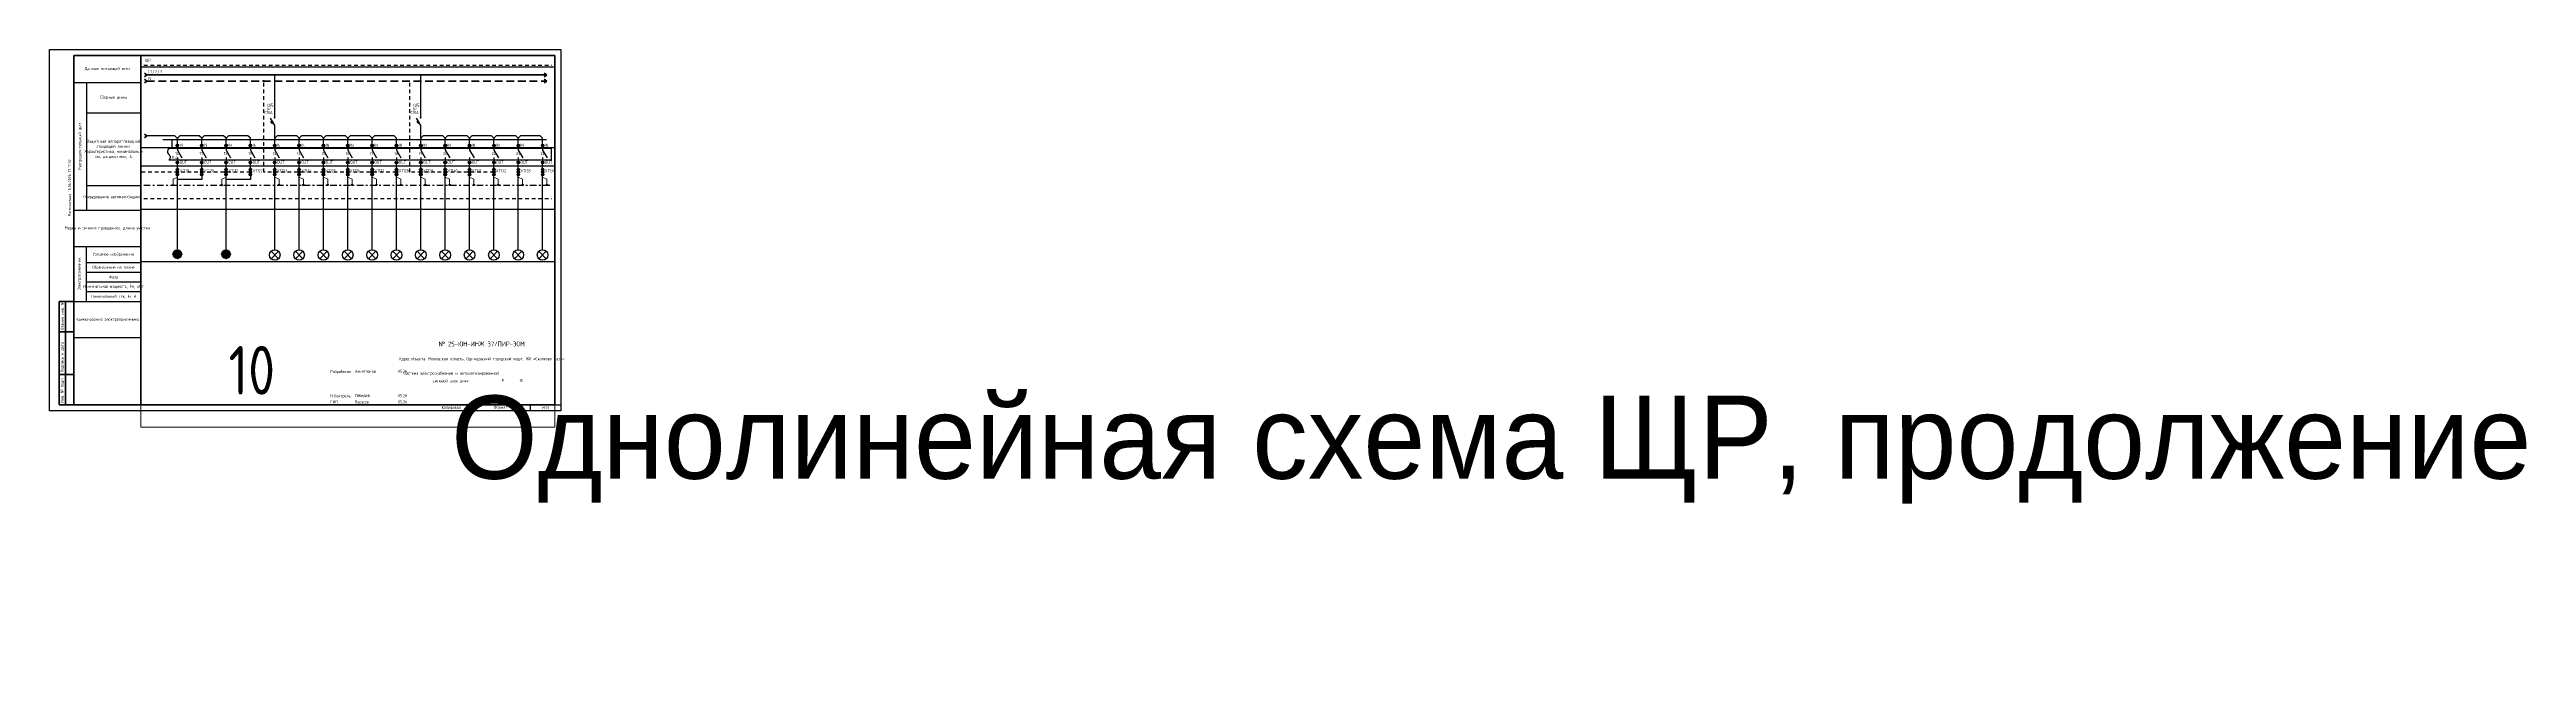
# Paper-space layout 'ЩР-1 (10)' of a CAD drawing. Header units: millimetres. Extents: x 0 to 2035, y -218 to 297.
# The model-space entities are those that its viewports show. They can reach past a viewport. Long polylines and large blocks are cut down to what shows.
import ezdxf
from ezdxf.enums import TextEntityAlignment as Align

# ---------------------------------------------------------------- set-up
doc = ezdxf.new("R2018")
doc.units = ezdxf.units.MM
for name, pattern in [('HIDDEN2', [4.7625, 3.175, -1.5875]), ('JIS_02_0.7', [1.35, 0.75, -0.6]), ('Штрихштриховая', [10.936111, 5.291667, -2.116667, 1.411111, -2.116667])]:
    doc.linetypes.add(name, pattern=pattern)
doc.layers.add('0-Область подсчета', color=152, linetype='Continuous', plot=False, transparency=0.5)
doc.layers.add('0_UNC Defpoints ЭОМ', color=6, linetype='Continuous', plot=False)
for name, color, linetype in [('0_UNC_13 Мот. Трассы', 1, 'Continuous'), ('0_Рамка', 7, 'Continuous'), ('0_ХТ', 7, 'Continuous'), ('Нумерация QF', 7, 'Continuous')]:
    doc.layers.add(name, color=color, linetype=linetype)
doc.layers.add('_0_ PE_проводник', color=3, linetype='Штрихштриховая', lineweight=20)
doc.styles.get("Standard").update_dxf_attribs({"font": 'arial.ttf'})
doc.styles.add('UNC_A', font='GOST2304A.ttf')
doc.styles.add('Unecom', font='GOST2304A.ttf', dxfattribs={"height": 2.5})
doc.styles.add('СПДС', font='isocpeur.ttf', dxfattribs={"width": 0.8, "height": 2.5})

# ---------------------------------------------------------------- blocks, each defined once
blk = doc.blocks.new('*U51')
at = {"lineweight": 60, "ltscale": 10}
for p, q in [((20, 292), (415, 292)), ((20, 5), (20, 292)), ((415, 292), (415, 5)), ((8, 90), (20, 90)), ((8, 5), (8, 90)), ((13, 90), (13, 5)), ((20, 90), (20, 5)), ((20, 90), (20, 5)), ((8, 65), (20, 65)), ((8, 30), (20, 30)), ((20, 5), (8, 5)), ((415, 5), (20, 5))]:
    blk.add_line(p, q, dxfattribs=at)
at = {"layer": '0_UNC Defpoints ЭОМ', "ltscale": 10}
blk.add_lwpolyline([(420, 0), (0, 0), (0, 297), (420, 297)], close=True, dxfattribs=at)
at = {"layer": '0_UNC Defpoints ЭОМ', "lineweight": 30}
blk.add_lwpolyline([(395, 5), (420, 5), (420, 0), (395, 0)], close=True, dxfattribs=at)
at = {"char_height": 2.5, "attachment_point": 4, "rotation": 90, "style": 'Unecom'}
for s, insert, width in [('{\\fGOST type A|b0|i1|c204|p34; }Взамен инв. №', (10.5, 65), 25), (' Подпись и дата', (10.5, 30), 35), (' Инв. № подл.', (10.5, 5), 24.419)]:
    blk.add_mtext(s, dxfattribs=dict(at, insert=insert, width=width))
at = {"style": 'Unecom'}
for s, insert, char_height, width, attachment_point, line_spacing_factor in [('Адрес объекта: Московская область, Одинцовский городской округ, ЖК «Сколково Парк»', (355, 42.5), 2.5, 115, 5, 1.5), ('№ 25-ЮН-ИНЖ 37/ПИР-ЭОМ', (355, 55), 4, 120, 5, 2), ('Разработал', (230.7, 32), 2.5, 20, 4, 2), ('Ахметзянов', (250.8, 32.5), 2.5, 19.921, 4, 2), ('05.26', (290, 32.5), 2.5, 10, 5, 2), ('Система электроснабжения и автоматизированной силовой электрики', (330, 27.5), 2.5, 70, 5, 1.5), ('Р', (372.5, 25), 2.5, 15, 5, 2), ('Н.Контроль', (230.7, 12), 2.5, 20, 4, 2), ('ГИП', (230.7, 7.3), 2.5, 20, 4, 2), ('Лебедев', (250.8, 12.5), 2.5, 19.921, 4, 2), ('Вересов', (250.8, 7), 2.5, 19.921, 4, 2), ('05.26', (290, 12.5), 2.5, 10, 5, 2), ('05.26', (290, 7.5), 2.5, 10, 5, 2)]:
    blk.add_mtext(s, dxfattribs=dict(at, insert=insert, char_height=char_height, width=width, attachment_point=attachment_point, line_spacing_factor=line_spacing_factor))
at = {"char_height": 2.5, "attachment_point": 4, "style": 'Unecom'}
for s, insert, width in [('Формат  ', (364.9, 2.6), 50), ('\\pi1; ', (250, -133.2), 20), ('\\pi1; ', (250, -133.2), 20), ('\\pxi0.4; ', (250, -133.2), 20), ('\\pi1; ', (512.5, -218.3), 20), ('\\pi1; ', (512.5, -218.3), 20), ('\\pxi0.4; ', (512.5, -218.3), 20)]:
    blk.add_mtext(s, dxfattribs=dict(at, insert=insert, width=width))
at = {"style": 'Unecom'}
blk.add_attdef('ЛИСТ_№', text='', height=2.5, dxfattribs=at).set_placement((387.5, 25), align=Align.MIDDLE_CENTER)
blk.add_attdef('КОЛ-ВО_ЛИСТОВ', text='', height=2.5, dxfattribs=at).set_placement((404.7, 23.7), align=Align.CENTER)
at = {"lineweight": 30, "flags": 104}
blk.add_attdef('ОПИСАНИЕ_ЛИСТА', text='', height=2.5, dxfattribs=at).set_placement((329.9, 12.5), align=Align.MIDDLE_CENTER)
at = {"style": 'Unecom', "flags": 8}
blk.add_attdef('ФОРМАТ_БУМАГИ', (379.4, 1.3), '', height=2.5, dxfattribs=at)
at = {"layer": '0_Рамка', "style": 'СПДС', "width": 0.8}
blk.add_text('Распечатано 18.06.2026 17:17:32', height=2.5, rotation=90, dxfattribs=at).set_placement((16.5, 160), align=Align.MIDDLE_LEFT)
at = {"layer": 'Defpoints', "insert": (330, 2.5), "char_height": 2.5, "width": 70, "attachment_point": 5, "style": 'Unecom'}
blk.add_mtext('Копировал', dxfattribs=at)
blk = doc.blocks.new('_Боковик_схема Юником')
at = {"color": 0, "lineweight": -2, "ltscale": 3}
blk.add_lwpolyline([(0, 232), (55, 232), (55, 0), (0, 0)], close=True, dxfattribs=at)
for points in [[(0, 210), (55, 210), (55, 125), (10.3, 125)], [(10.3, 210), (10.3, 105)], [(10.3, 185), (55, 185)], [(0, 105), (55, 105)], [(0, 75), (55, 75)], [(10, 75), (10, 30)], [(10, 62), (51.8, 62)], [(10, 62), (55, 62)], [(10, 54), (55, 54)], [(10, 46), (55, 46)], [(0, 30), (55, 30)], [(10, 38), (55, 38)]]:
    blk.add_lwpolyline(points, dxfattribs=at)
at = {"color": 0, "lineweight": -2, "char_height": 2.5, "attachment_point": 5, "style": 'Unecom'}
for s, insert, width in [('Данные питающей сети', (27.5, 221), 55), ('Сборные шины', (32.6, 197.5), 44.736), ('Защитный аппарат/вводной отходящей линии.\\PХарактеристика, номинальный ток, расцепитель, А.', (32.6, 155), 44.736), ('Оборудование автоматизации', (31, 115.7), 37.884), ('Марка и сечение проводника, длина участка', (27.5, 90), 55), ('Условное изображение', (32.5, 68.5), 45), ('Номинальная мощность, Рн, кВт', (32.5, 42), 45), ('Обозначение на плане', (32.5, 58), 45), ('Фаза', (32.5, 50), 45), ('Номинальный ток, Iн, А', (32.5, 34), 45), ('Наименование электроприемника', (27.5, 15), 55)]:
    blk.add_mtext(s, dxfattribs=dict(at, insert=insert, width=width))
at = {"color": 0, "lineweight": -2, "char_height": 2.5, "attachment_point": 5, "rotation": 90, "style": 'Unecom'}
for s, insert, width in [('Распределительный щит', (5.1, 157.5), 105), ('Электроприемник', (4.6, 52.5), 45)]:
    blk.add_mtext(s, dxfattribs=dict(at, insert=insert, width=width))
blk = doc.blocks.new('*U270')
at = {"lineweight": 40}
for p, q in [((0, 0), (-2, 1.5)), ((0, 0), (-2, -1.5)), ((328.4, 0), (326.4, 1.5)), ((328.4, 0), (326.4, -1.5)), ((0, -5), (-2, -3.5)), ((0, -5), (-2, -6.5)), ((328.4, -5), (326.4, -3.5)), ((328.4, -5), (326.4, -6.5))]:
    blk.add_line(p, q, dxfattribs=at)
at = {"linetype": 'ByBlock', "lineweight": 40}
blk.add_lwpolyline([(0, 0), (328.4, 0)], dxfattribs=at)
at = {"color": 4, "linetype": 'HIDDEN2', "lineweight": 40, "ltscale": 2}
blk.add_lwpolyline([(0, -5), (328.4, -5)], dxfattribs=at)
at = {"insert": (1.2, -1.6), "char_height": 2.5, "attachment_point": 1, "style": 'UNC_A'}
blk.add_mtext_dynamic_manual_height_columns('N', width=3.844, gutter_width=12.5, heights=[0], dxfattribs=at)
at = {"style": 'UNC_A'}
blk.add_attdef('ЛИНИЯ', (1, 1.5), '', height=2.5, dxfattribs=at)
blk = doc.blocks.new('*U90')
h = blk.add_hatch(color=255)
h.dxf.hatch_style = 1
h.paths.add_polyline_path([(-1.25, 0, 1), (1.25, 0, 1)])
at = {"color": 0, "lineweight": 15}
blk.add_circle((0, 0), 1.25, dxfattribs=at)
at = {"color": 0}
for p in [(-1.25, 0), (0, 1.25), (1.25, 0), (0, -1.25)]:
    blk.add_point(p, dxfattribs=at)
at = {"color": 0, "lineweight": -3, "style": 'Unecom'}
blk.add_text('М', height=1.5, dxfattribs=at).set_placement((0, 0), align=Align.MIDDLE_CENTER)
blk = doc.blocks.new('XT')
at = {"color": 32, "true_color": 0xcd6928}
for p, q in [((0.8, 0), (-1, -1.8)), ((1, -0.2), (-0.8, -2))]:
    blk.add_line(p, q, dxfattribs=at)
at = {"color": 5}
for p, q in [((0.8, -2), (-1, -3.8)), ((1, -2.2), (-0.8, -4))]:
    blk.add_line(p, q, dxfattribs=at)
at = {"color": 3}
for p, q in [((0.8, -4), (-1, -5.8)), ((1, -4.2), (-0.8, -6))]:
    blk.add_line(p, q, dxfattribs=at)
at = {"color": 32, "true_color": 0xcd6928}
blk.add_circle((0, -1), 1, dxfattribs=at)
at = {"color": 5}
blk.add_circle((0, -3), 1, dxfattribs=at)
at = {"color": 3}
blk.add_circle((0, -5), 1, dxfattribs=at)
at = {"style": 'UNC_A'}
blk.add_attdef('1', (1.7, 0.1), '', height=2.5, dxfattribs=at)
blk = doc.blocks.new('*U77')
for p, q in [((0, -36.3), (0, -1.2)), ((0, -42.8), (-3.5, -36.7)), ((-0.4, -36.6), (0.4, -35.9)), ((0.4, -36.6), (-0.4, -35.9)), ((0, -54.3), (0, -42.8))]:
    blk.add_line(p, q)
blk.add_lwpolyline([(-2.1, -41.1), (-3.1, -39.4), (-2.3, -38.9), (-1.3, -40.6)], close=True)
blk.add_circle((0, -1.2), 0.5)
at = {"insert": (-6.2, -24.9), "char_height": 2.5, "attachment_point": 1, "style": 'Unecom'}
blk.add_mtext_dynamic_manual_height_columns('\\pxql;QF', width=5.707, gutter_width=12.5, heights=[4.37], dxfattribs=at)
at = {"style": 'Unecom'}
for tag, p in [('P', (-3.4, -30.4)), ('A', (-1.7, -33.3))]:
    blk.add_attdef(tag, text='', height=2.5, dxfattribs=at).set_placement(p, align=Align.RIGHT)
blk.add_attdef('N', (-3.2, -27.4), '', height=2.5, dxfattribs=at)
blk = doc.blocks.new('*U241')
at = {"color": 0, "lineweight": 30}
for p, q in [((-2.8, 2.8), (2.8, -2.8)), ((-2.8, -2.8), (2.8, 2.8))]:
    blk.add_line(p, q, dxfattribs=at)
blk.add_circle((0, 0), 4.33, dxfattribs=at)

msp = doc.modelspace()

# ---------------------------------------------------------------- linework, layer by layer
at = {"lineweight": 40}
for q in [(3118.038, 1513.417), (3118.038, 1510.417)]:
    msp.add_line((3120.038, 1511.917), q, dxfattribs=at)
at = {"color": 1}
msp.add_line((3140.701, 1501.899), (3140.701, 1508.949), dxfattribs=at)
for p, q in [((3145, 1505.089), (3145, 1508.949)), ((3165, 1505.089), (3165, 1508.949)), ((3185, 1505.089), (3185, 1508.949)), ((3205, 1505.089), (3205, 1508.949)), ((3225, 1505.089), (3225, 1508.949)), ((3245, 1505.089), (3245, 1508.949)), ((3265, 1505.089), (3265, 1508.949)), ((3285, 1505.089), (3285, 1508.949)), ((3305, 1505.089), (3305, 1508.949)), ((3325, 1505.089), (3325, 1508.949)), ((3345, 1505.089), (3345, 1508.949)), ((3365, 1505.089), (3365, 1508.949)), ((3385, 1505.089), (3385, 1508.949)), ((3405, 1505.089), (3405, 1508.949)), ((3425, 1505.089), (3425, 1508.949)), ((3445, 1505.089), (3445, 1508.949)), ((3137.902, 1501.899), (3452.414, 1501.899)), ((3452.414, 1491.899), (3137.987, 1491.899)), ((3145, 1503.089), (3145, 1500.212)), ((3145, 1500.212), (3148.689, 1493.822)), ((3145, 1494.212), (3145, 1491.109)), ((3145.007, 1485.249), (3145.007, 1489.109)), ((3165, 1503.089), (3165, 1500.212)), ((3165, 1500.212), (3168.689, 1493.822)), ((3165, 1494.212), (3165, 1491.109)), ((3165.007, 1485.249), (3165.007, 1489.109)), ((3185, 1503.089), (3185, 1500.212)), ((3185, 1500.212), (3188.689, 1493.822)), ((3185, 1494.212), (3185, 1491.109)), ((3185.007, 1485.249), (3185.007, 1489.109)), ((3205, 1503.089), (3205, 1500.212)), ((3205, 1500.212), (3208.689, 1493.822)), ((3205, 1494.212), (3205, 1491.109)), ((3205.007, 1485.249), (3205.007, 1489.109)), ((3225, 1503.089), (3225, 1500.212)), ((3225, 1500.212), (3228.689, 1493.822)), ((3225, 1494.212), (3225, 1491.109)), ((3225.007, 1485.249), (3225.007, 1489.109)), ((3245, 1503.089), (3245, 1500.212)), ((3245, 1500.212), (3248.689, 1493.822)), ((3245, 1494.212), (3245, 1491.109)), ((3245.007, 1485.249), (3245.007, 1489.109)), ((3265, 1503.089), (3265, 1500.212)), ((3265, 1500.212), (3268.689, 1493.822)), ((3265, 1494.212), (3265, 1491.109)), ((3265.007, 1485.249), (3265.007, 1489.109)), ((3285, 1503.089), (3285, 1500.212)), ((3285, 1500.212), (3288.689, 1493.822)), ((3285, 1494.212), (3285, 1491.109)), ((3285.007, 1485.249), (3285.007, 1489.109)), ((3305, 1503.089), (3305, 1500.212)), ((3305, 1500.212), (3308.689, 1493.822)), ((3305, 1494.212), (3305, 1491.109)), ((3305.007, 1485.249), (3305.007, 1489.109)), ((3325, 1503.089), (3325, 1500.212)), ((3325, 1500.212), (3328.689, 1493.822)), ((3325, 1494.212), (3325, 1491.109)), ((3325.007, 1485.249), (3325.007, 1489.109)), ((3345, 1503.089), (3345, 1500.212)), ((3345, 1500.212), (3348.689, 1493.822)), ((3345, 1494.212), (3345, 1491.109)), ((3345.007, 1485.249), (3345.007, 1489.109)), ((3365, 1503.089), (3365, 1500.212)), ((3365, 1500.212), (3368.689, 1493.822)), ((3365, 1494.212), (3365, 1491.109)), ((3365.007, 1485.249), (3365.007, 1489.109)), ((3385, 1503.089), (3385, 1500.212)), ((3385, 1500.212), (3388.689, 1493.822)), ((3385, 1494.212), (3385, 1491.109)), ((3385.007, 1485.249), (3385.007, 1489.109)), ((3405, 1503.089), (3405, 1500.212)), ((3405, 1500.212), (3408.689, 1493.822)), ((3405, 1494.212), (3405, 1491.109)), ((3405.007, 1485.249), (3405.007, 1489.109)), ((3425, 1503.089), (3425, 1500.212)), ((3425, 1500.212), (3428.689, 1493.822)), ((3425, 1494.212), (3425, 1491.109)), ((3425.007, 1485.249), (3425.007, 1489.109)), ((3445, 1503.089), (3445, 1500.212)), ((3445, 1500.212), (3448.689, 1493.822)), ((3445, 1494.212), (3445, 1491.109)), ((3445.007, 1485.249), (3445.007, 1489.109))]:
    msp.add_line(p, q)
at = {"color": 6}
for points in [[(3115, 1577.99), (2775, 1577.99), (2775, 1290.99), (3115, 1290.99), (3115, 1577.99)], [(3455, 1577.99), (3115, 1577.99), (3115, 1290.99), (3455, 1290.99), (3455, 1577.99)], [(3795, 1577.99), (3455, 1577.99), (3455, 1290.99), (3795, 1290.99), (3795, 1577.99)]]:
    msp.add_lwpolyline(points, dxfattribs=at)
at = {"linetype": 'JIS_02_0.7', "ltscale": 4}
for points in [[(3117.499, 1570.16), (3452.679, 1570.16)], [(3117.499, 1460.471), (3452.679, 1460.471)]]:
    msp.add_lwpolyline(points, dxfattribs=at)
at = {"color": 4, "linetype": 'JIS_02_0.7', "ltscale": 4}
for points in [[(3205, 1482.248), (2956.017, 1482.248), (2956.017, 1557.041)], [(3325, 1482.248), (3216.017, 1482.248), (3216.017, 1557.041)], [(3405, 1482.248), (3336.017, 1482.248), (3336.017, 1557.041)]]:
    msp.add_lwpolyline(points, dxfattribs=at)
for points in [[(3145, 1508.949), (3145, 1509.949), (3143, 1511.949), (3120.081, 1511.949)], [(3165, 1508.972), (3165, 1509.972), (3163, 1511.972), (3147, 1511.972), (3145, 1509.972), (3145, 1508.972)], [(3185, 1508.972), (3185, 1509.972), (3183, 1511.972), (3167, 1511.972), (3165, 1509.972), (3165, 1508.972)], [(3205, 1508.972), (3205, 1509.972), (3203, 1511.972), (3187, 1511.972), (3185, 1509.972), (3185, 1508.972)], [(3245, 1508.972), (3245, 1509.972), (3243, 1511.972), (3227, 1511.972), (3225, 1509.972), (3225, 1508.972)], [(3265, 1508.972), (3265, 1509.972), (3263, 1511.972), (3247, 1511.972), (3245, 1509.972), (3245, 1508.972)], [(3285, 1508.972), (3285, 1509.972), (3283, 1511.972), (3267, 1511.972), (3265, 1509.972), (3265, 1508.972)], [(3305, 1508.972), (3305, 1509.972), (3303, 1511.972), (3287, 1511.972), (3285, 1509.972), (3285, 1508.972)], [(3325, 1508.972), (3325, 1509.972), (3323, 1511.972), (3307, 1511.972), (3305, 1509.972), (3305, 1508.972)], [(3365, 1508.972), (3365, 1509.972), (3363, 1511.972), (3347, 1511.972), (3345, 1509.972), (3345, 1508.972)], [(3385, 1508.972), (3385, 1509.972), (3383, 1511.972), (3367, 1511.972), (3365, 1509.972), (3365, 1508.972)], [(3405, 1508.972), (3405, 1509.972), (3403, 1511.972), (3387, 1511.972), (3385, 1509.972), (3385, 1508.972)], [(3425, 1508.972), (3425, 1509.972), (3423, 1511.972), (3407, 1511.972), (3405, 1509.972), (3405, 1508.972)], [(3445, 1508.972), (3445, 1509.972), (3443, 1511.972), (3427, 1511.972), (3425, 1509.972), (3425, 1508.972)], [(3452.414, 1491.899), (3452.414, 1501.899)], [(3144.998, 1418.422), (3145, 1481.249)], [(3144.998, 1418.422), (3145, 1481.249)], [(3165, 1481.25), (3165, 1476.25), (3145, 1476.25)], [(3184.998, 1418.422), (3185, 1481.249)], [(3184.998, 1418.422), (3185, 1481.249)], [(3205, 1481.25), (3205, 1476.25), (3185, 1476.25)], [(3224.998, 1418.422), (3225, 1481.249)], [(3244.998, 1418.422), (3245, 1481.249)], [(3264.998, 1418.422), (3265, 1481.249)], [(3284.998, 1418.422), (3285, 1481.249)], [(3304.998, 1418.422), (3305, 1481.249)], [(3324.998, 1418.422), (3325, 1481.249)], [(3344.998, 1418.422), (3345, 1481.249)], [(3364.998, 1418.422), (3365, 1481.249)], [(3384.998, 1418.422), (3385, 1481.249)], [(3404.998, 1418.422), (3405, 1481.249)], [(3424.998, 1418.422), (3425, 1481.249)], [(3444.998, 1418.422), (3445, 1481.249)]]:
    msp.add_lwpolyline(points)
at = {"color": 1}
msp.add_lwpolyline([(3133.119, 1508.949), (3448.338, 1508.949)], dxfattribs=at)
at = {"linetype": 'ByBlock', "lineweight": -2}
for points in [[(3146.104, 1504.651), (3143.896, 1503.527)], [(3146.104, 1489.547), (3143.896, 1490.671)], [(3166.104, 1504.651), (3163.896, 1503.527)], [(3166.104, 1489.547), (3163.896, 1490.671)], [(3186.104, 1504.651), (3183.896, 1503.527)], [(3186.104, 1489.547), (3183.896, 1490.671)], [(3206.104, 1504.651), (3203.896, 1503.527)], [(3206.104, 1489.547), (3203.896, 1490.671)], [(3226.104, 1504.651), (3223.896, 1503.527)], [(3226.104, 1489.547), (3223.896, 1490.671)], [(3246.104, 1504.651), (3243.896, 1503.527)], [(3246.104, 1489.547), (3243.896, 1490.671)], [(3266.104, 1504.651), (3263.896, 1503.527)], [(3266.104, 1489.547), (3263.896, 1490.671)], [(3286.104, 1504.651), (3283.896, 1503.527)], [(3286.104, 1489.547), (3283.896, 1490.671)], [(3306.104, 1504.651), (3303.896, 1503.527)], [(3306.104, 1489.547), (3303.896, 1490.671)], [(3326.104, 1504.651), (3323.896, 1503.527)], [(3326.104, 1489.547), (3323.896, 1490.671)], [(3346.104, 1504.651), (3343.896, 1503.527)], [(3346.104, 1489.547), (3343.896, 1490.671)], [(3366.104, 1504.651), (3363.896, 1503.527)], [(3366.104, 1489.547), (3363.896, 1490.671)], [(3386.104, 1504.651), (3383.896, 1503.527)], [(3386.104, 1489.547), (3383.896, 1490.671)], [(3406.104, 1504.651), (3403.896, 1503.527)], [(3406.104, 1489.547), (3403.896, 1490.671)], [(3426.104, 1504.651), (3423.896, 1503.527)], [(3426.104, 1489.547), (3423.896, 1490.671)], [(3446.104, 1504.651), (3443.896, 1503.527)], [(3446.104, 1489.547), (3443.896, 1490.671)]]:
    msp.add_lwpolyline(points, dxfattribs=at)
at = {"color": 3, "linetype": 'Штрихштриховая'}
msp.add_lwpolyline([(3117.499, 1471.568), (3452.679, 1471.568)], dxfattribs=at)
at = {"color": 0, "linetype": 'ByBlock', "lineweight": -3}
for centre in [(3216.017, 1557.041), (3141.428, 1471.544), (3181.428, 1471.544), (3228.573, 1471.669), (3248.573, 1471.663), (3268.573, 1471.669), (3288.573, 1471.663), (3308.573, 1471.669), (3328.573, 1471.663), (3348.573, 1471.669), (3368.573, 1471.663), (3388.573, 1471.669), (3408.573, 1471.663), (3428.573, 1471.669), (3448.573, 1471.663)]:
    msp.add_circle(centre, 0.575, dxfattribs=at)
for centre in [(3145, 1504.089), (3145, 1490.109), (3165, 1504.089), (3165, 1490.109), (3185, 1504.089), (3185, 1490.109), (3205, 1504.089), (3205, 1490.109), (3225, 1504.089), (3225, 1490.109), (3245, 1504.089), (3245, 1490.109), (3265, 1504.089), (3265, 1490.109), (3285, 1504.089), (3285, 1490.109), (3305, 1504.089), (3305, 1490.109), (3325, 1504.089), (3325, 1490.109), (3345, 1504.089), (3345, 1490.109), (3365, 1504.089), (3365, 1490.109), (3385, 1504.089), (3385, 1490.109), (3405, 1504.089), (3405, 1490.109), (3425, 1504.089), (3425, 1490.109), (3445, 1504.089), (3445, 1490.109)]:
    msp.add_circle(centre, 1)
for points in [[(3113.014, 1501.899), (3110.397, 1498.158), (3116.432, 1495.5), (3113.098, 1491.899), (3113.098, 1491.899)], [(3137.948, 1501.899), (3135.331, 1498.158), (3141.366, 1495.5), (3138.032, 1491.899), (3138.032, 1491.899)]]:
    msp.add_open_spline(points, degree=3)
at = {"layer": '0-Область подсчета'}
for points in [[(147.309, 1584.367), (6296.248, 1584.367), (6296.248, 1408.375), (147.309, 1408.375)], [(150.349, 1568.697), (6220.211, 1568.697), (6220.211, 1502.163), (150.349, 1502.163)], [(142.142, 1487.401), (6300.609, 1487.401), (6300.609, 1451.513), (142.142, 1451.513)]]:
    msp.add_lwpolyline(points, close=True, dxfattribs=at)
at = {"layer": '_0_ PE_проводник'}
for points in [[(3141.428, 1471.544), (3141.428, 1476.312), (3145.001, 1477.935)], [(3181.428, 1471.544), (3181.428, 1476.312), (3185.001, 1477.935)], [(3228.573, 1471.669), (3228.574, 1476.437), (3225.001, 1478.061), (3224.999, 1480.207)], [(3248.573, 1471.663), (3248.574, 1476.431), (3245.001, 1478.055), (3244.999, 1480.207)], [(3268.573, 1471.669), (3268.574, 1476.437), (3265.001, 1478.061), (3264.999, 1480.207)], [(3288.573, 1471.663), (3288.574, 1476.431), (3285.001, 1478.055), (3284.999, 1480.207)], [(3308.573, 1471.669), (3308.574, 1476.437), (3305.001, 1478.061), (3304.999, 1480.207)], [(3328.573, 1471.663), (3328.574, 1476.431), (3325.001, 1478.055), (3324.999, 1480.207)], [(3348.573, 1471.669), (3348.574, 1476.437), (3345.001, 1478.061), (3344.999, 1480.207)], [(3368.573, 1471.663), (3368.574, 1476.431), (3365.001, 1478.055), (3364.999, 1480.207)], [(3388.573, 1471.669), (3388.574, 1476.437), (3385.001, 1478.061), (3384.999, 1480.207)], [(3408.573, 1471.663), (3408.574, 1476.431), (3405.001, 1478.055), (3404.999, 1480.207)], [(3428.573, 1471.669), (3428.574, 1476.437), (3425.001, 1478.061), (3424.999, 1480.207)], [(3448.573, 1471.663), (3448.574, 1476.431), (3445.001, 1478.055), (3444.999, 1480.207)]]:
    msp.add_lwpolyline(points, dxfattribs=at)

# ---------------------------------------------------------------- block references
msp.add_blockref('*U270', (3119.986, 1562.041)).add_auto_attribs({'ЛИНИЯ': 'L1,L2,L3'})
at = {"color": 1}
ref = msp.add_blockref('*U77', (3225, 1563.234), dxfattribs=at)
ref.add_attrib('P', '1P', dxfattribs={"height": 2.5, "style": 'Unecom'}).set_placement((3221.604, 1532.8), align=Align.RIGHT)
ref.add_attrib('A', 'С10А', dxfattribs={"height": 2.5, "style": 'Unecom'}).set_placement((3223.297, 1529.954), align=Align.RIGHT)
ref = msp.add_blockref('*U77', (3345, 1563.234), dxfattribs=at)
ref.add_attrib('P', '1P', dxfattribs={"height": 2.5, "style": 'Unecom'}).set_placement((3341.604, 1532.8), align=Align.RIGHT)
ref.add_attrib('A', 'С10А', dxfattribs={"height": 2.5, "style": 'Unecom'}).set_placement((3343.297, 1529.954), align=Align.RIGHT)
ref = msp.add_blockref('XT', (3145, 1485.248))
ref.add_attrib('1', 'XT', (3146.748, 1482.006), dxfattribs={"height": 2.5, "style": 'UNC_A'})
ref = msp.add_blockref('XT', (3165, 1485.248))
ref.add_attrib('1', 'XT', (3166.748, 1482.006), dxfattribs={"height": 2.5, "style": 'UNC_A'})
ref = msp.add_blockref('XT', (3185, 1485.248))
ref.add_attrib('1', 'XT', (3186.748, 1482.006), dxfattribs={"height": 2.5, "style": 'UNC_A'})
ref = msp.add_blockref('XT', (3205, 1485.248))
ref.add_attrib('1', 'XT', (3206.748, 1482.006), dxfattribs={"height": 2.5, "style": 'UNC_A'})
ref = msp.add_blockref('XT', (3225, 1485.248))
ref.add_attrib('1', 'XT', (3226.748, 1482.006), dxfattribs={"height": 2.5, "style": 'UNC_A'})
ref = msp.add_blockref('XT', (3245, 1485.248))
ref.add_attrib('1', 'XT', (3246.748, 1482.006), dxfattribs={"height": 2.5, "style": 'UNC_A'})
ref = msp.add_blockref('XT', (3265, 1485.248))
ref.add_attrib('1', 'XT', (3266.748, 1482.006), dxfattribs={"height": 2.5, "style": 'UNC_A'})
ref = msp.add_blockref('XT', (3285, 1485.248))
ref.add_attrib('1', 'XT', (3286.748, 1482.006), dxfattribs={"height": 2.5, "style": 'UNC_A'})
ref = msp.add_blockref('XT', (3305, 1485.248))
ref.add_attrib('1', 'XT', (3306.748, 1482.006), dxfattribs={"height": 2.5, "style": 'UNC_A'})
ref = msp.add_blockref('XT', (3325, 1485.248))
ref.add_attrib('1', 'XT', (3326.748, 1482.006), dxfattribs={"height": 2.5, "style": 'UNC_A'})
ref = msp.add_blockref('XT', (3345, 1485.248))
ref.add_attrib('1', 'XT', (3346.748, 1482.006), dxfattribs={"height": 2.5, "style": 'UNC_A'})
ref = msp.add_blockref('XT', (3365, 1485.248))
ref.add_attrib('1', 'XT', (3366.748, 1482.006), dxfattribs={"height": 2.5, "style": 'UNC_A'})
ref = msp.add_blockref('XT', (3384.999, 1485.207))
ref.add_attrib('1', 'XT', (3386.747, 1481.964), dxfattribs={"height": 2.5, "style": 'UNC_A'})
ref = msp.add_blockref('XT', (3404.999, 1485.207))
ref.add_attrib('1', 'XT', (3406.747, 1481.964), dxfattribs={"height": 2.5, "style": 'UNC_A'})
ref = msp.add_blockref('XT', (3424.999, 1485.207))
ref.add_attrib('1', 'XT', (3426.747, 1481.964), dxfattribs={"height": 2.5, "style": 'UNC_A'})
ref = msp.add_blockref('XT', (3444.999, 1485.207))
ref.add_attrib('1', 'XT', (3446.747, 1481.964), dxfattribs={"height": 2.5, "style": 'UNC_A'})
for p in [(3225, 1414.092), (3245, 1414.092), (3265, 1414.092), (3285, 1414.092), (3305, 1414.092), (3325, 1414.092), (3345, 1414.092), (3365, 1414.092), (3385, 1414.092), (3405, 1414.092), (3425, 1414.092), (3445, 1414.092)]:
    msp.add_blockref('*U241', p, dxfattribs=at)
at = {"layer": '0_UNC_13 Мот. Трассы', "color": 1, "xscale": 2.928760899306508, "yscale": 2.928760899306508, "zscale": 2.928760899306508}
for p in [(3144.998, 1414.761), (3184.998, 1414.761)]:
    msp.add_blockref('*U90', p, dxfattribs=at)

# ---------------------------------------------------------------- texts
at = {"color": 1, "insert": (3140.549, 1495.323), "char_height": 2.5, "attachment_point": 1, "style": 'Unecom'}
msp.add_mtext_dynamic_manual_height_columns('R.4', width=11.00949, gutter_width=12.5, heights=[0], dxfattribs=at)
at = {"char_height": 2.5, "attachment_point": 1, "style": 'UNC_A'}
for s, width, insert in [('16', 4.98538, (3143.232, 1498.771)), ('IN', 3.09006, (3146.815, 1505.532)), ('OUT', 4.67951, (3146.815, 1491.552)), ('17', 4.98538, (3163.232, 1498.771)), ('IN', 3.09006, (3166.815, 1505.532)), ('OUT', 4.67951, (3166.815, 1491.552)), ('18', 4.98538, (3183.232, 1498.771)), ('IN', 3.09006, (3186.815, 1505.532)), ('OUT', 4.67951, (3186.815, 1491.552)), ('19', 4.98538, (3203.232, 1498.771)), ('IN', 3.09006, (3206.815, 1505.532)), ('OUT', 4.67951, (3206.815, 1491.552)), ('13', 4.98538, (3223.232, 1498.771)), ('IN', 3.09006, (3226.815, 1505.532)), ('OUT', 4.67951, (3226.815, 1491.552)), ('14', 4.98538, (3243.232, 1498.771)), ('IN', 3.09006, (3246.815, 1505.532)), ('OUT', 4.67951, (3246.815, 1491.552)), ('15', 4.98538, (3263.232, 1498.771)), ('IN', 3.09006, (3266.815, 1505.532)), ('OUT', 4.67951, (3266.815, 1491.552)), ('16', 4.98538, (3283.232, 1498.771)), ('IN', 3.09006, (3286.815, 1505.532)), ('OUT', 4.67951, (3286.815, 1491.552)), ('17', 4.98538, (3303.232, 1498.771)), ('IN', 3.09006, (3306.815, 1505.532)), ('OUT', 4.67951, (3306.815, 1491.552)), ('18', 4.98538, (3323.232, 1498.771)), ('IN', 3.09006, (3326.815, 1505.532)), ('OUT', 4.67951, (3326.815, 1491.552)), ('19', 4.98538, (3343.232, 1498.771)), ('IN', 3.09006, (3346.815, 1505.532)), ('OUT', 4.67951, (3346.815, 1491.552)), ('20', 4.98538, (3363.232, 1498.771)), ('IN', 3.09006, (3366.815, 1505.532)), ('OUT', 4.67951, (3366.815, 1491.552)), ('IN', 3.09006, (3386.815, 1505.532)), ('OUT', 4.67951, (3386.815, 1491.552)), ('22', 4.98538, (3403.232, 1498.771)), ('IN', 3.09006, (3406.815, 1505.532)), ('OUT', 4.67951, (3406.815, 1491.552)), ('23', 4.98538, (3423.232, 1498.771)), ('IN', 3.09006, (3426.815, 1505.532)), ('OUT', 4.67951, (3426.815, 1491.552)), ('24', 4.98538, (3443.232, 1498.771)), ('IN', 3.09006, (3446.815, 1505.532)), ('OUT', 4.67951, (3446.815, 1491.552))]:
    msp.add_mtext_dynamic_manual_height_columns(s, width=width, gutter_width=12.5, heights=[3.076], dxfattribs=dict(at, insert=insert))
at = {"layer": '0_ХТ', "char_height": 2.5, "attachment_point": 4, "style": 'Unecom'}
for s, insert in [('118', (3110.511, 1483.329)), ('119', (3150.511, 1483.329)), ('120', (3170.511, 1483.329)), ('121', (3190.511, 1483.329)), ('122', (3210.511, 1483.329)), ('123', (3230.511, 1483.329)), ('124', (3250.511, 1483.329)), ('125', (3270.511, 1483.329)), ('126', (3290.511, 1483.329)), ('127', (3310.511, 1483.329)), ('128', (3330.511, 1483.329)), ('129', (3350.511, 1483.329)), ('130', (3370.511, 1483.329)), ('131', (3390.51, 1483.288)), ('132', (3410.511, 1483.329)), ('133', (3430.51, 1483.288)), ('134', (3450.511, 1483.329))]:
    msp.add_mtext_dynamic_manual_height_columns(s, width=10.42076, gutter_width=12.5, heights=[0], dxfattribs=dict(at, insert=insert))
at = {"layer": 'Defpoints', "color": 6, "insert": (3187.024, 1339.307), "char_height": 40, "attachment_point": 1, "style": 'Unecom'}
msp.add_mtext_dynamic_manual_height_columns('10', width=99.92054, gutter_width=12.5, heights=[0], dxfattribs=at)
at = {"layer": 'Нумерация QF', "char_height": 2.5, "style": 'Unecom'}
for s, width, insert, attachment_point in [('ЩР', 13.62236, (3118.367, 1575.564), 1), ('52', 7.51, (3222.085, 1537.155), 4), ('53', 7.51, (3342.085, 1537.155), 4)]:
    msp.add_mtext_dynamic_manual_height_columns(s, width=width, gutter_width=12.5, heights=[0], dxfattribs=dict(at, insert=insert, attachment_point=attachment_point))

psp = doc.layouts.new('ЩР-1 (10)')

# ---------------------------------------------------------------- block references
at = {"ltscale": 100}
ref = psp.add_blockref('*U51', (0, 0), dxfattribs=at)
ref.add_attrib('ФОРМАТ_БУМАГИ', 'А3', (379.4, 1.3), dxfattribs={"height": 2.5, "style": 'Unecom'})
ref.add_attrib('ЛИСТ_№', '16', dxfattribs={"height": 2.5, "style": 'Unecom'}).set_placement((387.5, 25), align=Align.MIDDLE_CENTER)
lines = psp.add_mtext('Однолинейная схема ЩР, продолжение', dxfattribs={"insert": (329.9, 12.5), "char_height": 68.284, "attachment_point": 1})
ref.add_attrib('ОПИСАНИЕ_ЛИСТА', '', (329.9, 12.5), dxfattribs={"flags": 104}).embed_mtext(lines)
at = {"lineweight": -3}
psp.add_blockref('_Боковик_схема Юником', (20, 60), dxfattribs=at)

# ---------------------------------------------------------------- texts
at = {"insert": (407.5, 2.5), "char_height": 2.5, "width": 25, "attachment_point": 5, "line_spacing_factor": 2, "style": 'Unecom'}
psp.add_mtext('М1:1', dxfattribs=at)

# ---------------------------------------------------------------- viewports
at = {"layer": 'Defpoints', "color": 6}
psp.add_viewport(center=(245, 139.3), size=(340, 305.449), view_center_point=(3285, 1425.266), view_height=305.44904, dxfattribs=at)

doc.saveas('drawing.dxf')
